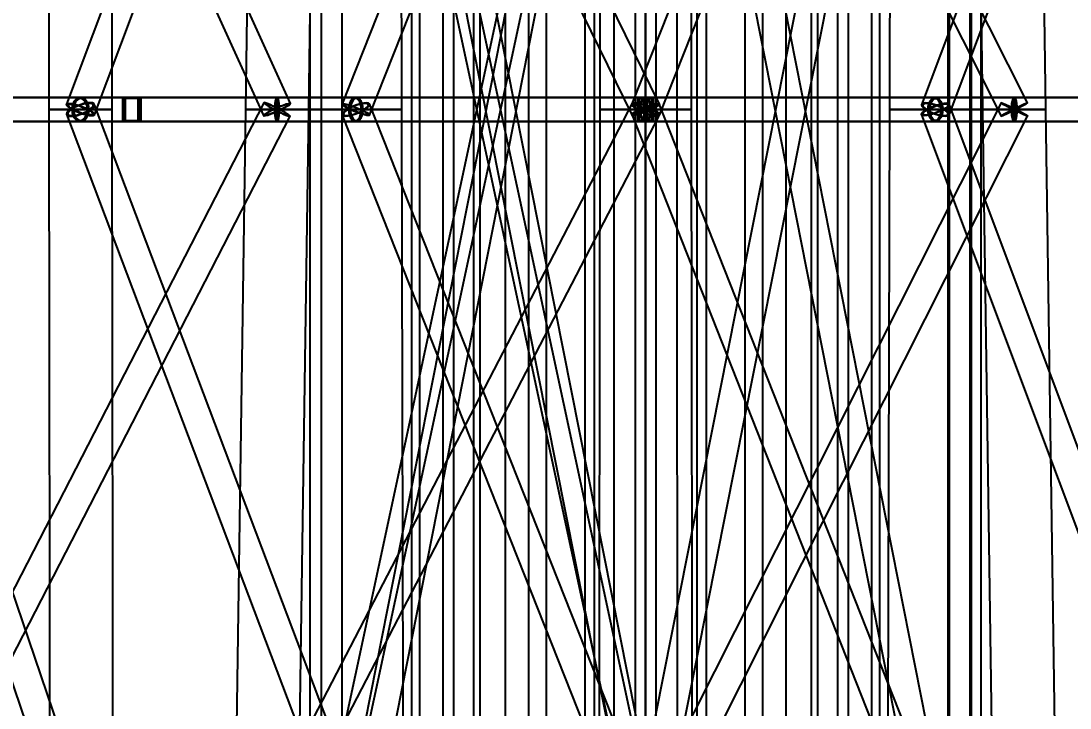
# Model space of a CAD drawing. Header units: millimetres. Extents: x -123812 to 252100, y -3000 to 639000.
# Drawn here: x -10682 to 7257, y 127270 to 139013 of the extents above; entities that cross this region are included whole.
import ezdxf

# ---------------------------------------------------------------- set-up
doc = ezdxf.new("R2010")
doc.units = ezdxf.units.MM
for name, color, linetype, lineweight in [('D-BMK-AXIS', 7, 'Continuous', 13), ('D-STR-CORE', 7, 'Continuous', 25), ('D-STR-DIM', 7, 'Continuous', 13), ('D-STR-STRC', 7, 'Continuous', 25)]:
    doc.layers.add(name, color=color, linetype=linetype, lineweight=lineweight)
doc.styles.add('OpenSansCondensed-Light', font='OpenSansCondensed-Light.ttf')
doc.styles.add('TOWER_UNICODE', font='Arial Unicode.ttf')
doc.dimstyles.new('EZDXF', dxfattribs={"dimtxt": 0.25, "dimasz": 0.175, "dimexe": 0.375, "dimexo": 0.125, "dimgap": 0.1, "dimtad": 1, "dimlfac": 100, "dimzin": 12, "dimdsep": 46, "dimtxsty": 'OpenSansCondensed-Light', "dimblk": 'ARCHTICK', "dimcen": 2.5, "dimazin": 3, "dimtfac": 0.5, "dimtmove": 2, "dimatfit": 3})

# ---------------------------------------------------------------- blocks, each defined once
blk = doc.blocks.new('_ARCHTICK')
at = {"color": 0, "linetype": 'BYBLOCK', "const_width": 0.15}
blk.add_lwpolyline([(-0.5, -0.5), (0.5, 0.5)], dxfattribs=at)

msp = doc.modelspace()

# ---------------------------------------------------------------- linework, layer by layer
at = {"layer": 'D-BMK-AXIS'}
msp.add_line((0, -3000), (0, 639000), dxfattribs=at)
at = {"layer": 'D-STR-CORE'}
for points in [[(-4000, 100000), (-4000, 375000), (-3284.1, 375000), (-3284.1, 100000)], [(-4000, 100000), (-4000, 375000), (-3284.1, 375000), (-3284.1, 100000)], [(-3863.7, 100000), (-3863.7, 375000), (-2944.5, 375000), (-2944.5, 100000)], [(-3863.7, 100000), (-3863.7, 375000), (-2944.5, 375000), (-2944.5, 100000)], [(-3464.1, 100000), (-3464.1, 375000), (-2404.2, 375000), (-2404.2, 100000)], [(-3464.1, 100000), (-3464.1, 375000), (-2404.2, 375000), (-2404.2, 100000)], [(-2828.4, 100000), (-2828.4, 375000), (-1700, 375000), (-1700, 100000)], [(-2828.4, 100000), (-2828.4, 375000), (-1700, 375000), (-1700, 100000)], [(-2000, 100000), (-2000, 375000), (-880, 375000), (-880, 100000)], [(-2000, 100000), (-2000, 375000), (-880, 375000), (-880, 100000)], [(-1035.3, 100000), (-1035.3, 375000), (0, 375000), (0, 100000)], [(-1035.3, 100000), (-1035.3, 375000), (0, 375000), (0, 100000)], [(0, 100000), (0, 375000), (1035.3, 375000), (1035.3, 100000)], [(0, 100000), (0, 375000), (1035.3, 375000), (1035.3, 100000)], [(880, 100000), (880, 375000), (2000, 375000), (2000, 100000)], [(880, 100000), (880, 375000), (2000, 375000), (2000, 100000)], [(1700, 100000), (1700, 375000), (2828.4, 375000), (2828.4, 100000)], [(1700, 100000), (1700, 375000), (2828.4, 375000), (2828.4, 100000)], [(2404.2, 100000), (2404.2, 375000), (3464.1, 375000), (3464.1, 100000)], [(2404.2, 100000), (2404.2, 375000), (3464.1, 375000), (3464.1, 100000)], [(2944.5, 100000), (2944.5, 375000), (3863.7, 375000), (3863.7, 100000)], [(2944.5, 100000), (2944.5, 375000), (3863.7, 375000), (3863.7, 100000)], [(3284.1, 100000), (3284.1, 375000), (4000, 375000), (4000, 100000)], [(3284.1, 100000), (3284.1, 375000), (4000, 375000), (4000, 100000)]]:
    msp.add_lwpolyline(points, close=True, dxfattribs=at)
at = {"layer": 'D-STR-STRC'}
for points in [[(-12225.9, 149895.1), (-6535, 137395.1), (-6524.7, 137391.4), (-6499.3, 137395.1), (-6460.6, 137405.9), (-6411.2, 137423.2), (-6354.5, 137445.7), (-6294.3, 137471.9), (-6234.8, 137500), (-6179.9, 137528.1), (-6133.5, 137554.3), (-6098.7, 137576.8), (-6077.8, 137594.1), (-6072.4, 137604.9), (-11763.3, 150104.9)], [(-5199.2, 150090.1), (-9902.6, 137590.1), (-9900.4, 137573.5), (-9882.2, 137552), (-9849.2, 137526.9), (-9803.6, 137500), (-9748.6, 137473.1), (-9688, 137448), (-9625.7, 137426.5), (-9566.2, 137409.9), (-9513.4, 137399.5), (-9470.9, 137396), (-9441.7, 137399.5), (-9427.7, 137409.9), (-4724.3, 149909.9)], [(-6353.4, 149887.8), (-226.7, 137387.8), (-212.4, 137391.6), (-183.7, 137402.8), (-142.4, 137420.6), (-91.4, 137443.9), (-34.2, 137471), (25.3, 137500), (83.1, 137529), (135.3, 137556.1), (178.2, 137579.4), (209, 137597.2), (225.6, 137608.4), (226.7, 137612.2), (-5900, 150112.2)], [(-5568.1, 149958), (-198.7, 124958), (-192, 124952.9), (-172.1, 124951.1), (-140.5, 124952.6), (-99.4, 124957.3), (-51.4, 124965), (0, 124975), (51.4, 124986.7), (99.4, 124999.4), (140.5, 125012), (172.1, 125023.9), (192, 125034.1), (198.7, 125042), (-5170.6, 150042)], [(-198.7, 150042), (-5568.1, 125042), (-5561.3, 125034.1), (-5541.5, 125023.9), (-5509.9, 125012), (-5468.7, 124999.4), (-5420.8, 124986.7), (-5369.4, 124975), (-5317.9, 124965), (-5270, 124957.3), (-5228.8, 124952.6), (-5197.2, 124951.1), (-5177.4, 124952.9), (-5170.6, 124958), (198.7, 149958)], [(-5211, 149952.1), (-249.3, 124952.1), (-240.8, 124942.1), (-215.9, 124936.1), (-176.3, 124934.5), (-124.6, 124937.3), (-64.5, 124944.4), (0, 124955.3), (64.5, 124969.2), (124.6, 124985.2), (176.3, 125002.3), (215.9, 125019.1), (240.8, 125034.7), (249.3, 125047.9), (-4712.5, 150047.9)], [(-234.7, 150095.6), (-5190.2, 137595.6), (-5189.7, 137585.7), (-5173.3, 137570), (-5142, 137549.5), (-5098, 137525.6), (-5044.3, 137500), (-4984.5, 137474.4), (-4922.8, 137450.5), (-4863.3, 137430), (-4810.1, 137414.3), (-4766.8, 137404.4), (-4736.3, 137401), (-4720.8, 137404.4), (234.7, 149904.4)], [(-249.2, 150049.2), (-5188.8, 125049.2), (-5180.3, 125045.4), (-5155.4, 125038.5), (-5115.8, 125029), (-5064.2, 125017.5), (-5004.1, 125004.8), (-4939.6, 124991.8), (-4875.1, 124979.3), (-4815, 124968.3), (-4763.4, 124959.4), (-4723.8, 124953.3), (-4698.9, 124950.4), (-4690.4, 124950.8), (249.2, 149950.8)], [(-249.2, 149950.9), (4690.4, 124950.9), (4698.9, 124949.5), (4723.8, 124951.5), (4763.4, 124956.9), (4815, 124965.2), (4875.1, 124975.8), (4939.6, 124988.2), (5004.1, 125001.3), (5064.2, 125014.3), (5115.8, 125026.4), (5155.4, 125036.6), (5180.3, 125044.4), (5188.8, 125049.1), (249.2, 150049.1)], [(4712.6, 150049), (-249.2, 125049), (-240.7, 125040.9), (-215.8, 125030.1), (-176.2, 125017.2), (-124.6, 125003.1), (-64.5, 124988.8), (0, 124975.3), (64.5, 124963.5), (124.6, 124954.1), (176.2, 124947.9), (215.8, 124945.2), (240.7, 124946.3), (249.2, 124951), (5210.9, 149951)], [(4726.8, 150096), (-235, 137596), (-235.4, 137578.3), (-219.8, 137555.4), (-189.3, 137528.7), (-145.8, 137500), (-92.4, 137471.3), (-32.7, 137444.6), (29.2, 137421.7), (89.2, 137404), (143, 137393), (187.2, 137389.2), (218.5, 137393), (235, 137404), (5196.7, 149904)], [(-226.3, 149885.5), (6077.3, 137385.5), (6088.8, 137389.4), (6114.9, 137400.8), (6153.9, 137419), (6203.1, 137442.7), (6259.1, 137470.4), (6318.2, 137500), (6376.3, 137529.6), (6429.4, 137557.3), (6474, 137581), (6507, 137599.2), (6526.1, 137610.6), (6530, 137614.5), (226.3, 150114.5)], [(9425.6, 150080.6), (4716.3, 137580.6), (4724.9, 137557), (4749.2, 137529.5), (4787.5, 137500), (4837.3, 137470.5), (4895.2, 137443), (4957.1, 137419.4), (5019, 137401.3), (5076.5, 137389.9), (5125.8, 137386), (5163.4, 137389.9), (5186.9, 137401.3), (5194.7, 137419.4), (9903.9, 149919.4)], [(5166.2, 150000), (5166.2, 125000), (5173.1, 124987.3), (5193.4, 124975.5), (5225.7, 124965.4), (5267.8, 124957.6), (5316.8, 124952.8), (5369.4, 124951.1), (5421.9, 124952.8), (5471, 124957.6), (5513, 124965.4), (5545.3, 124975.5), (5565.6, 124987.3), (5572.6, 125000), (5572.6, 150000)], [(-13899.9, 137296.8), (-9665.1, 137296.8), (-9626.6, 137303.7), (-9590.8, 137324), (-9560, 137356.3), (-9536.3, 137398.4), (-9521.5, 137447.4), (-9516.4, 137500), (-9521.5, 137552.6), (-9536.3, 137601.6), (-9560, 137643.7), (-9590.8, 137676), (-9626.6, 137696.3), (-9665.1, 137703.2), (-13899.9, 137703.2)], [(-12511.8, 124886.2), (-6078, 137386.2), (-6088.9, 137398), (-6114.4, 137416.7), (-6152.9, 137441.1), (-6201.6, 137469.5), (-6257.3, 137500), (-6316.1, 137530.5), (-6374.1, 137558.9), (-6427.3, 137583.3), (-6472.1, 137602), (-6505.4, 137613.8), (-6524.9, 137617.8), (-6529.4, 137613.8), (-12963.3, 125113.8)], [(-12361.5, 137296.8), (-6303.7, 137296.8), (-6291.9, 137303.7), (-6280.9, 137324), (-6271.5, 137356.3), (-6264.3, 137398.4), (-6259.7, 137447.4), (-6258.2, 137500), (-6259.7, 137552.6), (-6264.3, 137601.6), (-6271.5, 137643.7), (-6280.9, 137676), (-6291.9, 137696.3), (-6303.7, 137703.2), (-12361.5, 137703.2)], [(-4700.4, 125082.5), (-9426, 137582.5), (-9435.6, 137601), (-9461, 137612.7), (-9500.2, 137616.7), (-9550.7, 137612.7), (-9608.9, 137601), (-9671.1, 137582.5), (-9732.8, 137558.3), (-9789.9, 137530.2), (-9838.4, 137500), (-9875.2, 137469.8), (-9897.7, 137441.7), (-9904.3, 137417.5), (-5178.7, 124917.5)], [(-6259.4, 124882.9), (225, 137382.9), (221, 137386.9), (201.9, 137398.6), (169.1, 137417.2), (124.7, 137441.4), (71.8, 137469.7), (14.1, 137500), (-44.7, 137530.3), (-100.3, 137558.6), (-149.2, 137582.8), (-187.9, 137601.4), (-213.7, 137613.1), (-225, 137617.1), (-6709.5, 125117.1)], [(233.4, 125098.3), (-4722.1, 137598.3), (-4741.4, 137609.7), (-4775.3, 137613.6), (-4821.5, 137609.7), (-4876.8, 137598.3), (-4937.5, 137580.3), (-4999.4, 137556.8), (-5058.3, 137529.4), (-5110.2, 137500), (-5151.6, 137470.6), (-5179.6, 137443.2), (-5192.3, 137419.7), (-5188.9, 137401.7), (-233.4, 124901.7)], [(5172.6, 125097), (233, 137597), (214.3, 137600.4), (181, 137597), (135.3, 137586.9), (80.5, 137571), (20.1, 137550.2), (-41.6, 137526), (-100.5, 137500), (-152.5, 137474), (-194.2, 137449.8), (-222.6, 137429), (-235.8, 137413.1), (-233, 137403), (4706.6, 124903)], [(225.7, 124885.3), (6529.4, 137385.3), (6527.5, 137389.2), (6510.4, 137400.6), (6479.2, 137418.9), (6436.1, 137442.6), (6383.9, 137470.3), (6326.2, 137500), (6267, 137529.7), (6210.4, 137557.4), (6160, 137581.1), (6119.5, 137599.4), (6091.5, 137610.8), (6078, 137614.7), (-225.7, 125114.7)], [(9884.4, 125091.8), (5192.1, 137591.8), (5175.7, 137602.4), (5144.2, 137606), (5100, 137602.4), (5045.8, 137591.8), (4985.6, 137574.9), (4923.2, 137553), (4863.1, 137527.4), (4809.3, 137500), (4765.4, 137472.6), (4734.5, 137447), (4718.6, 137425.1), (4718.9, 137408.2), (9411.2, 124908.2)], [(9665.1, 137703.2), (4955.5, 137703.2), (4922.8, 137696.3), (4892.4, 137676), (4866.3, 137643.7), (4846.3, 137601.6), (4833.7, 137552.6), (4829.4, 137500), (4833.7, 137447.4), (4846.3, 137398.4), (4866.3, 137356.3), (4892.4, 137324), (4922.8, 137303.7), (4955.5, 137296.8), (9665.1, 137296.8)], [(12361.5, 137703.2), (6303.7, 137703.2), (6291.9, 137696.3), (6280.9, 137676), (6271.5, 137643.7), (6264.3, 137601.6), (6259.7, 137552.6), (6258.2, 137500), (6259.7, 137447.4), (6264.3, 137398.4), (6271.5, 137356.3), (6280.9, 137324), (6291.9, 137303.7), (6303.7, 137296.8), (12361.5, 137296.8)], [(-14139.8, 137416.7), (-9887.7, 124916.7), (-9871, 124898), (-9839, 124886.2), (-9794, 124882.2), (-9739.1, 124886.2), (-9677.9, 124898), (-9614.7, 124916.7), (-9553.7, 124941.1), (-9499.2, 124969.5), (-9454.7, 125000), (-9423.5, 125030.5), (-9407.5, 125058.9), (-9407.9, 125083.3), (-13660, 137583.3)]]:
    msp.add_lwpolyline(points, dxfattribs=at)
for points in [[(-10206.9, 137500), (-9123.4, 137500), (-9124.2, 150000), (-10205.4, 150000)], [(-6845.5, 137500), (-5761.9, 137500), (-5586.1, 150000), (-6667.3, 150000)], [(-5739.9, 137500), (-4171.1, 137500), (-4193.8, 150000), (-5729.7, 150000)], [(-5547.2, 125000), (-5191.6, 125000), (-5191.6, 150000), (-5547.2, 150000)], [(-5547.2, 125000), (-5191.6, 125000), (-5191.6, 150000), (-5547.2, 150000)], [(-784.4, 137500), (784.4, 137500), (767.9, 150000), (-767.9, 150000)], [(-784.4, 137500), (784.4, 137500), (767.9, 150000), (-767.9, 150000)], [(-541.8, 137500), (541.8, 137500), (540.6, 150000), (-540.6, 150000)], [(-177.8, 125000), (177.8, 125000), (177.8, 150000), (-177.8, 150000)], [(-177.8, 125000), (177.8, 125000), (177.8, 150000), (-177.8, 150000)], [(4171.1, 137500), (5739.9, 137500), (5729.7, 150000), (4193.8, 150000)], [(5191.6, 125000), (5547.2, 125000), (5547.2, 150000), (5191.6, 150000)], [(5191.6, 125000), (5547.2, 125000), (5547.2, 150000), (5191.6, 150000)], [(5586.1, 150000), (5761.9, 137500), (6845.5, 137500), (6667.3, 150000)], [(-15885.5, 137300), (-8629.7, 137300), (-8629.7, 137700), (-15885.5, 137700)], [(-11266.4, 137300), (26.9, 137300), (26.9, 137700), (-11266.4, 137700)], [(-9838.4, 137500), (-9875.2, 137469.8), (-9897.7, 137441.7), (-9904.3, 137417.5), (-9894.6, 137399), (-9869.3, 137387.3), (-9830.1, 137383.3), (-9779.6, 137387.3), (-9721.3, 137399), (-9659.2, 137417.5), (-9597.5, 137441.7), (-9540.4, 137469.8), (-9491.8, 137500), (-9455.1, 137530.2), (-9432.6, 137558.3), (-9426, 137582.5), (-9435.6, 137601), (-9461, 137612.7), (-9500.2, 137616.7), (-9550.7, 137612.7), (-9608.9, 137601), (-9671.1, 137582.5), (-9732.8, 137558.3), (-9789.9, 137530.2)], [(-9526.6, 137500), (-9481.1, 137473.1), (-9448.1, 137448), (-9429.9, 137426.5), (-9427.7, 137409.9), (-9441.7, 137399.5), (-9470.9, 137396), (-9513.4, 137399.5), (-9566.2, 137409.9), (-9625.7, 137426.5), (-9688, 137448), (-9748.6, 137473.1), (-9803.6, 137500), (-9849.2, 137526.9), (-9882.2, 137552), (-9900.4, 137573.5), (-9902.6, 137590.1), (-9888.6, 137600.5), (-9859.4, 137604), (-9816.9, 137600.5), (-9764.1, 137590.1), (-9704.6, 137573.5), (-9642.3, 137552), (-9581.6, 137526.9)], [(-9821.4, 137500), (-9854.6, 137472.8), (-9874.8, 137447.4), (-9880.8, 137425.6), (-9872.1, 137408.9), (-9849.2, 137398.4), (-9813.9, 137394.8), (-9768.3, 137398.4), (-9715.8, 137408.9), (-9659.8, 137425.6), (-9604.2, 137447.4), (-9552.7, 137472.8), (-9508.9, 137500), (-9475.7, 137527.2), (-9455.5, 137552.6), (-9449.5, 137574.4), (-9458.2, 137591.1), (-9481.1, 137601.6), (-9516.4, 137605.2), (-9561.9, 137601.6), (-9614.5, 137591.1), (-9670.5, 137574.4), (-9726.1, 137552.6), (-9777.6, 137527.2)], [(-9813.9, 137500), (-9808.8, 137447.4), (-9794, 137398.4), (-9770.3, 137356.3), (-9739.5, 137324), (-9703.6, 137303.7), (-9665.1, 137296.8), (-9626.6, 137303.7), (-9590.8, 137324), (-9560, 137356.3), (-9536.3, 137398.4), (-9521.5, 137447.4), (-9516.4, 137500), (-9521.5, 137552.6), (-9536.3, 137601.6), (-9560, 137643.7), (-9590.8, 137676), (-9626.6, 137696.3), (-9665.1, 137703.2), (-9703.6, 137696.3), (-9739.5, 137676), (-9770.3, 137643.7), (-9794, 137601.6), (-9808.8, 137552.6)], [(-9802.2, 137500), (-9797.5, 137451.5), (-9783.8, 137406.4), (-9762, 137367.6), (-9733.7, 137337.9), (-9700.6, 137319.2), (-9665.1, 137312.8), (-9629.7, 137319.2), (-9596.6, 137337.9), (-9568.2, 137367.6), (-9546.5, 137406.4), (-9532.8, 137451.5), (-9528.1, 137500), (-9532.8, 137548.5), (-9546.5, 137593.6), (-9568.2, 137632.4), (-9596.6, 137662.1), (-9629.7, 137680.8), (-9665.1, 137687.2), (-9700.6, 137680.8), (-9733.7, 137662.1), (-9762, 137632.4), (-9783.8, 137593.6), (-9797.5, 137548.5)], [(-9791.3, 137500), (-9787, 137447.4), (-9774.4, 137398.4), (-9754.3, 137356.3), (-9728.2, 137324), (-9697.8, 137303.7), (-9665.1, 137296.8), (-4955.5, 137296.8), (-4922.8, 137303.7), (-4892.4, 137324), (-4866.3, 137356.3), (-4846.3, 137398.4), (-4833.7, 137447.4), (-4829.4, 137500), (-4833.7, 137552.6), (-4846.3, 137601.6), (-4866.3, 137643.7), (-4892.4, 137676), (-4922.8, 137696.3), (-4955.5, 137703.2), (-9665.1, 137703.2), (-9697.8, 137696.3), (-9728.2, 137676), (-9754.3, 137643.7), (-9774.4, 137601.6), (-9787, 137552.6)], [(-9791.3, 137500), (-9787, 137447.4), (-9774.4, 137398.4), (-9754.3, 137356.3), (-9728.2, 137324), (-9697.8, 137303.7), (-9665.1, 137296.8), (-9632.5, 137303.7), (-9602.1, 137324), (-9576, 137356.3), (-9555.9, 137398.4), (-9543.3, 137447.4), (-9539, 137500), (-9543.3, 137552.6), (-9555.9, 137601.6), (-9576, 137643.7), (-9602.1, 137676), (-9632.5, 137696.3), (-9665.1, 137703.2), (-9697.8, 137696.3), (-9728.2, 137676), (-9754.3, 137643.7), (-9774.4, 137601.6), (-9787, 137552.6)], [(-9781.3, 137500), (-9777.4, 137451.5), (-9765.8, 137406.4), (-9747.3, 137367.6), (-9723.2, 137337.9), (-9695.2, 137319.2), (-9665.1, 137312.8), (-9635.1, 137319.2), (-9607.1, 137337.9), (-9583, 137367.6), (-9564.5, 137406.4), (-9552.9, 137451.5), (-9549, 137500), (-9552.9, 137548.5), (-9564.5, 137593.6), (-9583, 137632.4), (-9607.1, 137662.1), (-9635.1, 137680.8), (-9665.1, 137687.2), (-9695.2, 137680.8), (-9723.2, 137662.1), (-9747.3, 137632.4), (-9765.8, 137593.6), (-9777.4, 137548.5)], [(-8629.7, 137700), (-8946.1, 137700), (-8946.1, 137300), (-8629.7, 137300)], [(-8639.2, 137688), (-8936.6, 137688), (-8936.6, 137312), (-8639.2, 137312)], [(-8925.6, 137300), (137.7, 137300), (137.7, 137700), (-8925.6, 137700)], [(-8650.2, 137700), (-8925.6, 137700), (-8925.6, 137300), (-8650.2, 137300)], [(-8658.5, 137688), (-8917.3, 137688), (-8917.3, 137312), (-8658.5, 137312)], [(-8904.8, 137300), (117, 137300), (117, 137700), (-8904.8, 137700)], [(-8670.9, 137700), (-8904.8, 137700), (-8904.8, 137300), (-8670.9, 137300)], [(-8677.9, 137688), (-8897.8, 137688), (-8897.8, 137312), (-8677.9, 137312)], [(-6234.8, 137500), (-6294.3, 137471.9), (-6354.5, 137445.7), (-6411.2, 137423.2), (-6460.6, 137405.9), (-6499.3, 137395.1), (-6524.7, 137391.4), (-6535, 137395.1), (-6529.5, 137405.9), (-6508.7, 137423.2), (-6473.9, 137445.7), (-6427.5, 137471.9), (-6372.6, 137500), (-6313.1, 137528.1), (-6252.9, 137554.3), (-6196.2, 137576.8), (-6146.8, 137594.1), (-6108.1, 137604.9), (-6082.7, 137608.6), (-6072.4, 137604.9), (-6077.8, 137594.1), (-6098.7, 137576.8), (-6133.5, 137554.3), (-6179.9, 137528.1)], [(-6350.1, 137500), (-6291.2, 137469.5), (-6233.2, 137441.1), (-6180, 137416.7), (-6135.3, 137398), (-6102, 137386.2), (-6082.4, 137382.2), (-6078, 137386.2), (-6088.9, 137398), (-6114.4, 137416.7), (-6152.9, 137441.1), (-6201.6, 137469.5), (-6257.3, 137500), (-6316.1, 137530.5), (-6374.1, 137558.9), (-6427.3, 137583.3), (-6472.1, 137602), (-6505.4, 137613.8), (-6524.9, 137617.8), (-6529.4, 137613.8), (-6518.5, 137602), (-6492.9, 137583.3), (-6454.5, 137558.9), (-6405.8, 137530.5)], [(-6241.5, 137500), (-6295.2, 137474.7), (-6349.5, 137451), (-6400.6, 137430.8), (-6445.2, 137415.2), (-6480.1, 137405.4), (-6502.9, 137402.1), (-6512.2, 137405.4), (-6507.3, 137415.2), (-6488.5, 137430.8), (-6457.1, 137451), (-6415.3, 137474.7), (-6365.8, 137500), (-6312.1, 137525.3), (-6257.9, 137549), (-6206.7, 137569.2), (-6162.2, 137584.8), (-6127.3, 137594.6), (-6104.4, 137597.9), (-6095.1, 137594.6), (-6100.1, 137584.8), (-6118.9, 137569.2), (-6150.2, 137549), (-6192.1, 137525.3)], [(-6345.5, 137500), (-6292.5, 137472.5), (-6240.2, 137446.9), (-6192.2, 137424.9), (-6151.9, 137408), (-6121.8, 137397.4), (-6104.2, 137393.8), (-6100.2, 137397.4), (-6110, 137408), (-6133.1, 137424.9), (-6167.7, 137446.9), (-6211.7, 137472.5), (-6261.9, 137500), (-6314.9, 137527.5), (-6367.2, 137553.1), (-6415.2, 137575.1), (-6455.5, 137592), (-6485.5, 137602.6), (-6503.2, 137606.2), (-6507.2, 137602.6), (-6497.3, 137592), (-6474.3, 137575.1), (-6439.6, 137553.1), (-6395.7, 137527.5)], [(-6349.2, 137500), (-6347.7, 137447.4), (-6343.1, 137398.4), (-6335.9, 137356.3), (-6326.4, 137324), (-6315.5, 137303.7), (-6303.7, 137296.8), (-6291.9, 137303.7), (-6280.9, 137324), (-6271.5, 137356.3), (-6264.3, 137398.4), (-6259.7, 137447.4), (-6258.2, 137500), (-6259.7, 137552.6), (-6264.3, 137601.6), (-6271.5, 137643.7), (-6280.9, 137676), (-6291.9, 137696.3), (-6303.7, 137703.2), (-6315.5, 137696.3), (-6326.4, 137676), (-6335.9, 137643.7), (-6343.1, 137601.6), (-6347.7, 137552.6)], [(-6345.6, 137500), (-6344.2, 137451.5), (-6340, 137406.4), (-6333.3, 137367.6), (-6324.7, 137337.9), (-6314.5, 137319.2), (-6303.7, 137312.8), (-6292.8, 137319.2), (-6282.7, 137337.9), (-6274, 137367.6), (-6267.4, 137406.4), (-6263.2, 137451.5), (-6261.8, 137500), (-6263.2, 137548.5), (-6267.4, 137593.6), (-6274, 137632.4), (-6282.7, 137662.1), (-6292.8, 137680.8), (-6303.7, 137687.2), (-6314.5, 137680.8), (-6324.7, 137662.1), (-6333.3, 137632.4), (-6340, 137593.6), (-6344.2, 137548.5)], [(-6318.9, 137500), (-6318.4, 137447.4), (-6316.9, 137398.4), (-6314.5, 137356.3), (-6311.3, 137324), (-6307.6, 137303.7), (-6303.7, 137296.8), (0, 137296.8), (4, 137303.7), (7.6, 137324), (10.8, 137356.3), (13.2, 137398.4), (14.7, 137447.4), (15.3, 137500), (14.7, 137552.6), (13.2, 137601.6), (10.8, 137643.7), (7.6, 137676), (4, 137696.3), (0, 137703.2), (-6303.7, 137703.2), (-6307.6, 137696.3), (-6311.3, 137676), (-6314.5, 137643.7), (-6316.9, 137601.6), (-6318.4, 137552.6)], [(-6318.9, 137500), (-6318.4, 137447.4), (-6316.9, 137398.4), (-6314.5, 137356.3), (-6311.3, 137324), (-6307.6, 137303.7), (-6303.7, 137296.8), (-6299.7, 137303.7), (-6296.1, 137324), (-6292.9, 137356.3), (-6290.5, 137398.4), (-6288.9, 137447.4), (-6288.4, 137500), (-6288.9, 137552.6), (-6290.5, 137601.6), (-6292.9, 137643.7), (-6296.1, 137676), (-6299.7, 137696.3), (-6303.7, 137703.2), (-6307.6, 137696.3), (-6311.3, 137676), (-6314.5, 137643.7), (-6316.9, 137601.6), (-6318.4, 137552.6)], [(-6317.7, 137500), (-6317.3, 137451.5), (-6315.9, 137406.4), (-6313.6, 137367.6), (-6310.7, 137337.9), (-6307.3, 137319.2), (-6303.7, 137312.8), (-6300, 137319.2), (-6296.7, 137337.9), (-6293.7, 137367.6), (-6291.5, 137406.4), (-6290.1, 137451.5), (-6289.6, 137500), (-6290.1, 137548.5), (-6291.5, 137593.6), (-6293.7, 137632.4), (-6296.7, 137662.1), (-6300, 137680.8), (-6303.7, 137687.2), (-6307.3, 137680.8), (-6310.7, 137662.1), (-6313.6, 137632.4), (-6315.9, 137593.6), (-6317.3, 137548.5)], [(-5110.2, 137500), (-5151.6, 137470.6), (-5179.6, 137443.2), (-5192.3, 137419.7), (-5188.9, 137401.7), (-5169.6, 137390.3), (-5135.7, 137386.4), (-5089.5, 137390.3), (-5034.2, 137401.7), (-4973.5, 137419.7), (-4911.6, 137443.2), (-4852.7, 137470.6), (-4800.8, 137500), (-4759.4, 137529.4), (-4731.4, 137556.8), (-4718.7, 137580.3), (-4722.1, 137598.3), (-4741.4, 137609.7), (-4775.3, 137613.6), (-4821.5, 137609.7), (-4876.8, 137598.3), (-4937.5, 137580.3), (-4999.4, 137556.8), (-5058.3, 137529.4)], [(-4866.7, 137500), (-4813, 137474.4), (-4769, 137450.5), (-4737.7, 137430), (-4721.3, 137414.3), (-4720.8, 137404.4), (-4736.3, 137401), (-4766.8, 137404.4), (-4810.1, 137414.3), (-4863.3, 137430), (-4922.8, 137450.5), (-4984.5, 137474.4), (-5044.3, 137500), (-5098, 137525.6), (-5142, 137549.5), (-5173.3, 137570), (-5189.7, 137585.7), (-5190.2, 137595.6), (-5174.6, 137599), (-5144.2, 137595.6), (-5100.9, 137585.7), (-5047.7, 137570), (-4988.2, 137549.5), (-4926.4, 137525.6)], [(-5095, 137500), (-5132.3, 137473.5), (-5157.5, 137448.8), (-5169, 137427.6), (-5165.9, 137411.3), (-5148.5, 137401.1), (-5117.9, 137397.6), (-5076.3, 137401.1), (-5026.4, 137411.3), (-4971.7, 137427.6), (-4915.9, 137448.8), (-4862.8, 137473.5), (-4816, 137500), (-4778.7, 137526.5), (-4753.5, 137551.2), (-4742, 137572.4), (-4745.1, 137588.7), (-4762.5, 137598.9), (-4793, 137602.4), (-4834.7, 137598.9), (-4884.5, 137588.7), (-4939.2, 137572.4), (-4995, 137551.2), (-5048.2, 137526.5)], [(-5081.6, 137500), (-5077.3, 137447.4), (-5064.7, 137398.4), (-5044.7, 137356.3), (-5018.5, 137324), (-4988.1, 137303.7), (-4955.5, 137296.8), (-4922.8, 137303.7), (-4892.4, 137324), (-4866.3, 137356.3), (-4846.3, 137398.4), (-4833.7, 137447.4), (-4829.4, 137500), (-4833.7, 137552.6), (-4846.3, 137601.6), (-4866.3, 137643.7), (-4892.4, 137676), (-4922.8, 137696.3), (-4955.5, 137703.2), (-4988.1, 137696.3), (-5018.5, 137676), (-5044.7, 137643.7), (-5064.7, 137601.6), (-5077.3, 137552.6)], [(-5071.7, 137500), (-5067.7, 137451.5), (-5056.1, 137406.4), (-5037.6, 137367.6), (-5013.6, 137337.9), (-4985.6, 137319.2), (-4955.5, 137312.8), (-4925.4, 137319.2), (-4897.4, 137337.9), (-4873.3, 137367.6), (-4854.9, 137406.4), (-4843.3, 137451.5), (-4839.3, 137500), (-4843.3, 137548.5), (-4854.9, 137593.6), (-4873.3, 137632.4), (-4897.4, 137662.1), (-4925.4, 137680.8), (-4955.5, 137687.2), (-4985.6, 137680.8), (-5013.6, 137662.1), (-5037.6, 137632.4), (-5056.1, 137593.6), (-5067.7, 137548.5)], [(-5055.7, 137500), (-5052.3, 137447.4), (-5042.3, 137398.4), (-5026.4, 137356.3), (-5005.6, 137324), (-4981.4, 137303.7), (-4955.5, 137296.8), (0, 137296.8), (25.9, 137303.7), (50.1, 137324), (70.9, 137356.3), (86.8, 137398.4), (96.8, 137447.4), (100.2, 137500), (96.8, 137552.6), (86.8, 137601.6), (70.9, 137643.7), (50.1, 137676), (25.9, 137696.3), (0, 137703.2), (-4955.5, 137703.2), (-4981.4, 137696.3), (-5005.6, 137676), (-5026.4, 137643.7), (-5042.3, 137601.6), (-5052.3, 137552.6)], [(-5055.7, 137500), (-5052.3, 137447.4), (-5042.3, 137398.4), (-5026.4, 137356.3), (-5005.6, 137324), (-4981.4, 137303.7), (-4955.5, 137296.8), (-4929.5, 137303.7), (-4905.4, 137324), (-4884.6, 137356.3), (-4868.7, 137398.4), (-4858.7, 137447.4), (-4855.3, 137500), (-4858.7, 137552.6), (-4868.7, 137601.6), (-4884.6, 137643.7), (-4905.4, 137676), (-4929.5, 137696.3), (-4955.5, 137703.2), (-4981.4, 137696.3), (-5005.6, 137676), (-5026.4, 137643.7), (-5042.3, 137601.6), (-5052.3, 137552.6)], [(-5047.8, 137500), (-5044.7, 137451.5), (-5035.5, 137406.4), (-5020.8, 137367.6), (-5001.7, 137337.9), (-4979.4, 137319.2), (-4955.5, 137312.8), (-4931.6, 137319.2), (-4909.3, 137337.9), (-4890.2, 137367.6), (-4875.5, 137406.4), (-4866.3, 137451.5), (-4863.1, 137500), (-4866.3, 137548.5), (-4875.5, 137593.6), (-4890.2, 137632.4), (-4909.3, 137662.1), (-4931.6, 137680.8), (-4955.5, 137687.2), (-4979.4, 137680.8), (-5001.7, 137662.1), (-5020.8, 137632.4), (-5035.5, 137593.6), (-5044.7, 137548.5)], [(100.5, 137500), (41.6, 137474), (-20.1, 137449.8), (-80.5, 137429), (-135.3, 137413.1), (-181, 137403), (-214.3, 137399.6), (-233, 137403), (-235.8, 137413.1), (-222.6, 137429), (-194.2, 137449.8), (-152.5, 137474), (-100.5, 137500), (-41.6, 137526), (20.1, 137550.2), (80.5, 137571), (135.3, 137586.9), (181, 137597), (214.3, 137600.4), (233, 137597), (235.8, 137586.9), (222.6, 137571), (194.2, 137550.2), (152.5, 137526)], [(-145.8, 137500), (-92.4, 137471.3), (-32.7, 137444.6), (29.2, 137421.7), (89.2, 137404), (143, 137393), (187.2, 137389.2), (218.5, 137393), (235, 137404), (235.4, 137421.7), (219.8, 137444.6), (189.3, 137471.3), (145.8, 137500), (92.4, 137528.7), (32.7, 137555.4), (-29.2, 137578.3), (-89.2, 137596), (-143, 137607), (-187.2, 137610.8), (-218.5, 137607), (-235, 137596), (-235.4, 137578.3), (-219.8, 137555.4), (-189.3, 137528.7)], [(25.3, 137500), (-34.2, 137471), (-91.4, 137443.9), (-142.4, 137420.6), (-183.7, 137402.8), (-212.4, 137391.6), (-226.7, 137387.8), (-225.6, 137391.6), (-209, 137402.8), (-178.2, 137420.6), (-135.3, 137443.9), (-83.1, 137471), (-25.3, 137500), (34.2, 137529), (91.4, 137556.1), (142.4, 137579.4), (183.7, 137597.2), (212.4, 137608.4), (226.7, 137612.2), (225.6, 137608.4), (209, 137597.2), (178.2, 137579.4), (135.3, 137556.1), (83.1, 137529)], [(-14.1, 137500), (44.7, 137469.7), (100.3, 137441.4), (149.2, 137417.2), (187.9, 137398.6), (213.7, 137386.9), (225, 137382.9), (221, 137386.9), (201.9, 137398.6), (169.1, 137417.2), (124.7, 137441.4), (71.8, 137469.7), (14.1, 137500), (-44.7, 137530.3), (-100.3, 137558.6), (-149.2, 137582.8), (-187.9, 137601.4), (-213.7, 137613.1), (-225, 137617.1), (-221, 137613.1), (-201.9, 137601.4), (-169.1, 137582.8), (-124.7, 137558.6), (-71.8, 137530.3)], [(-131.4, 137500), (-83.3, 137474.1), (-29.5, 137450.1), (26.4, 137429.4), (80.4, 137413.5), (129, 137403.5), (168.7, 137400.1), (197, 137403.5), (211.9, 137413.5), (212.3, 137429.4), (198.2, 137450.1), (170.6, 137474.1), (131.4, 137500), (83.3, 137525.9), (29.5, 137549.9), (-26.4, 137570.6), (-80.4, 137586.5), (-129, 137596.5), (-168.7, 137599.9), (-197, 137596.5), (-211.9, 137586.5), (-212.3, 137570.6), (-198.2, 137549.9), (-170.6, 137525.9)], [(22.8, 137500), (-30.8, 137473.8), (-82.4, 137449.4), (-128.4, 137428.4), (-165.6, 137412.4), (-191.5, 137402.3), (-204.4, 137398.8), (-203.4, 137402.3), (-188.4, 137412.4), (-160.7, 137428.4), (-122, 137449.4), (-75, 137473.8), (-22.8, 137500), (30.8, 137526.2), (82.4, 137550.6), (128.4, 137571.6), (165.6, 137587.6), (191.5, 137597.7), (204.4, 137601.2), (203.4, 137597.7), (188.4, 137587.6), (160.7, 137571.6), (122, 137550.6), (75, 137526.2)], [(-12.7, 137500), (40.3, 137472.7), (90.5, 137447.2), (134.5, 137425.3), (169.4, 137408.6), (192.7, 137398), (202.9, 137394.4), (199.3, 137398), (182.1, 137408.6), (152.4, 137425.3), (112.4, 137447.2), (64.8, 137472.7), (12.7, 137500), (-40.3, 137527.3), (-90.5, 137552.8), (-134.5, 137574.7), (-169.4, 137591.4), (-192.7, 137602), (-202.9, 137605.6), (-199.3, 137602), (-182.1, 137591.4), (-152.4, 137574.7), (-112.4, 137552.8), (-64.8, 137527.3)], [(137.7, 137700), (-137.7, 137700), (-137.7, 137300), (137.7, 137300)], [(129.4, 137688), (-129.4, 137688), (-129.4, 137312), (129.4, 137312)], [(117, 137700), (-117, 137700), (-117, 137300), (117, 137300)], [(-117, 137300), (8904.8, 137300), (8904.8, 137700), (-117, 137700)], [(-117, 137700), (117, 137700), (117, 137300), (-117, 137300)], [(109.9, 137688), (-109.9, 137688), (-109.9, 137312), (109.9, 137312)], [(-109.9, 137688), (109.9, 137688), (109.9, 137312), (-109.9, 137312)], [(-100.2, 137500), (-96.8, 137447.4), (-86.8, 137398.4), (-70.9, 137356.3), (-50.1, 137324), (-25.9, 137303.7), (0, 137296.8), (25.9, 137303.7), (50.1, 137324), (70.9, 137356.3), (86.8, 137398.4), (96.8, 137447.4), (100.2, 137500), (96.8, 137552.6), (86.8, 137601.6), (70.9, 137643.7), (50.1, 137676), (25.9, 137696.3), (0, 137703.2), (-25.9, 137696.3), (-50.1, 137676), (-70.9, 137643.7), (-86.8, 137601.6), (-96.8, 137552.6)], [(-100.2, 137500), (-96.8, 137447.4), (-86.8, 137398.4), (-70.9, 137356.3), (-50.1, 137324), (-25.9, 137303.7), (0, 137296.8), (4955.5, 137296.8), (4981.4, 137303.7), (5005.6, 137324), (5026.4, 137356.3), (5042.3, 137398.4), (5052.3, 137447.4), (5055.7, 137500), (5052.3, 137552.6), (5042.3, 137601.6), (5026.4, 137643.7), (5005.6, 137676), (4981.4, 137696.3), (4955.5, 137703.2), (0, 137703.2), (-25.9, 137696.3), (-50.1, 137676), (-70.9, 137643.7), (-86.8, 137601.6), (-96.8, 137552.6)], [(100.2, 137500), (96.8, 137447.4), (86.8, 137398.4), (70.9, 137356.3), (50.1, 137324), (25.9, 137303.7), (0, 137296.8), (-25.9, 137303.7), (-50.1, 137324), (-70.9, 137356.3), (-86.8, 137398.4), (-96.8, 137447.4), (-100.2, 137500), (-96.8, 137552.6), (-86.8, 137601.6), (-70.9, 137643.7), (-50.1, 137676), (-25.9, 137696.3), (0, 137703.2), (25.9, 137696.3), (50.1, 137676), (70.9, 137643.7), (86.8, 137601.6), (96.8, 137552.6)], [(-92.3, 137500), (-89.2, 137451.5), (-80, 137406.4), (-65.3, 137367.6), (-46.2, 137337.9), (-23.9, 137319.2), (0, 137312.8), (23.9, 137319.2), (46.2, 137337.9), (65.3, 137367.6), (80, 137406.4), (89.2, 137451.5), (92.3, 137500), (89.2, 137548.5), (80, 137593.6), (65.3, 137632.4), (46.2, 137662.1), (23.9, 137680.8), (0, 137687.2), (-23.9, 137680.8), (-46.2, 137662.1), (-65.3, 137632.4), (-80, 137593.6), (-89.2, 137548.5)], [(92.3, 137500), (89.2, 137451.5), (80, 137406.4), (65.3, 137367.6), (46.2, 137337.9), (23.9, 137319.2), (0, 137312.8), (-23.9, 137319.2), (-46.2, 137337.9), (-65.3, 137367.6), (-80, 137406.4), (-89.2, 137451.5), (-92.3, 137500), (-89.2, 137548.5), (-80, 137593.6), (-65.3, 137632.4), (-46.2, 137662.1), (-23.9, 137680.8), (0, 137687.2), (23.9, 137680.8), (46.2, 137662.1), (65.3, 137632.4), (80, 137593.6), (89.2, 137548.5)], [(26.9, 137700), (-26.9, 137700), (-26.9, 137300), (26.9, 137300)], [(-26.9, 137300), (11266.4, 137300), (11266.4, 137700), (-26.9, 137700)], [(-26.9, 137700), (26.9, 137700), (26.9, 137300), (-26.9, 137300)], [(25.3, 137688), (-25.3, 137688), (-25.3, 137312), (25.3, 137312)], [(-25.3, 137688), (25.3, 137688), (25.3, 137312), (-25.3, 137312)], [(-15.3, 137500), (-14.7, 137447.4), (-13.2, 137398.4), (-10.8, 137356.3), (-7.6, 137324), (-4, 137303.7), (0, 137296.8), (4, 137303.7), (7.6, 137324), (10.8, 137356.3), (13.2, 137398.4), (14.7, 137447.4), (15.3, 137500), (14.7, 137552.6), (13.2, 137601.6), (10.8, 137643.7), (7.6, 137676), (4, 137696.3), (0, 137703.2), (-4, 137696.3), (-7.6, 137676), (-10.8, 137643.7), (-13.2, 137601.6), (-14.7, 137552.6)], [(-15.3, 137500), (-14.7, 137447.4), (-13.2, 137398.4), (-10.8, 137356.3), (-7.6, 137324), (-4, 137303.7), (0, 137296.8), (6303.7, 137296.8), (6307.6, 137303.7), (6311.3, 137324), (6314.5, 137356.3), (6316.9, 137398.4), (6318.4, 137447.4), (6318.9, 137500), (6318.4, 137552.6), (6316.9, 137601.6), (6314.5, 137643.7), (6311.3, 137676), (6307.6, 137696.3), (6303.7, 137703.2), (0, 137703.2), (-4, 137696.3), (-7.6, 137676), (-10.8, 137643.7), (-13.2, 137601.6), (-14.7, 137552.6)], [(15.3, 137500), (14.7, 137447.4), (13.2, 137398.4), (10.8, 137356.3), (7.6, 137324), (4, 137303.7), (0, 137296.8), (-4, 137303.7), (-7.6, 137324), (-10.8, 137356.3), (-13.2, 137398.4), (-14.7, 137447.4), (-15.3, 137500), (-14.7, 137552.6), (-13.2, 137601.6), (-10.8, 137643.7), (-7.6, 137676), (-4, 137696.3), (0, 137703.2), (4, 137696.3), (7.6, 137676), (10.8, 137643.7), (13.2, 137601.6), (14.7, 137552.6)], [(-14.1, 137500), (-13.6, 137451.5), (-12.2, 137406.4), (-9.9, 137367.6), (-7, 137337.9), (-3.6, 137319.2), (0, 137312.8), (3.6, 137319.2), (7, 137337.9), (9.9, 137367.6), (12.2, 137406.4), (13.6, 137451.5), (14.1, 137500), (13.6, 137548.5), (12.2, 137593.6), (9.9, 137632.4), (7, 137662.1), (3.6, 137680.8), (0, 137687.2), (-3.6, 137680.8), (-7, 137662.1), (-9.9, 137632.4), (-12.2, 137593.6), (-13.6, 137548.5)], [(14.1, 137500), (13.6, 137451.5), (12.2, 137406.4), (9.9, 137367.6), (7, 137337.9), (3.6, 137319.2), (0, 137312.8), (-3.6, 137319.2), (-7, 137337.9), (-9.9, 137367.6), (-12.2, 137406.4), (-13.6, 137451.5), (-14.1, 137500), (-13.6, 137548.5), (-12.2, 137593.6), (-9.9, 137632.4), (-7, 137662.1), (-3.6, 137680.8), (0, 137687.2), (3.6, 137680.8), (7, 137662.1), (9.9, 137632.4), (12.2, 137593.6), (13.6, 137548.5)], [(4787.5, 137500), (4837.3, 137470.5), (4895.2, 137443), (4957.1, 137419.4), (5019, 137401.3), (5076.5, 137389.9), (5125.8, 137386), (5163.4, 137389.9), (5186.9, 137401.3), (5194.7, 137419.4), (5186.1, 137443), (5161.8, 137470.5), (5123.5, 137500), (5073.7, 137529.5), (5015.8, 137557), (4953.9, 137580.6), (4892, 137598.7), (4834.5, 137610.1), (4785.2, 137614), (4747.5, 137610.1), (4724, 137598.7), (4716.3, 137580.6), (4724.9, 137557), (4749.2, 137529.5)], [(5101.7, 137500), (5047.9, 137472.6), (4987.7, 137447), (4925.4, 137425.1), (4865.1, 137408.2), (4811, 137397.6), (4766.7, 137394), (4735.3, 137397.6), (4718.9, 137408.2), (4718.6, 137425.1), (4734.5, 137447), (4765.4, 137472.6), (4809.3, 137500), (4863.1, 137527.4), (4923.2, 137553), (4985.6, 137574.9), (5045.8, 137591.8), (5100, 137602.4), (5144.2, 137606), (5175.7, 137602.4), (5192.1, 137591.8), (5192.3, 137574.9), (5176.5, 137553), (5145.6, 137527.4)], [(4804.1, 137500), (4848.9, 137473.4), (4901.1, 137448.6), (4957, 137427.3), (5012.7, 137411), (5064.6, 137400.7), (5109, 137397.2), (5143, 137400.7), (5164.1, 137411), (5171.1, 137427.3), (5163.4, 137448.6), (5141.5, 137473.4), (5106.9, 137500), (5062, 137526.6), (5009.9, 137551.4), (4954, 137572.7), (4898.3, 137589), (4846.4, 137599.3), (4802, 137602.8), (4768, 137599.3), (4746.8, 137589), (4739.9, 137572.7), (4747.6, 137551.4), (4769.5, 137526.6)], [(5081.6, 137500), (5077.3, 137447.4), (5064.7, 137398.4), (5044.7, 137356.3), (5018.5, 137324), (4988.1, 137303.7), (4955.5, 137296.8), (4922.8, 137303.7), (4892.4, 137324), (4866.3, 137356.3), (4846.3, 137398.4), (4833.7, 137447.4), (4829.4, 137500), (4833.7, 137552.6), (4846.3, 137601.6), (4866.3, 137643.7), (4892.4, 137676), (4922.8, 137696.3), (4955.5, 137703.2), (4988.1, 137696.3), (5018.5, 137676), (5044.7, 137643.7), (5064.7, 137601.6), (5077.3, 137552.6)], [(5071.7, 137500), (5067.7, 137451.5), (5056.1, 137406.4), (5037.6, 137367.6), (5013.6, 137337.9), (4985.6, 137319.2), (4955.5, 137312.8), (4925.4, 137319.2), (4897.4, 137337.9), (4873.3, 137367.6), (4854.9, 137406.4), (4843.3, 137451.5), (4839.3, 137500), (4843.3, 137548.5), (4854.9, 137593.6), (4873.3, 137632.4), (4897.4, 137662.1), (4925.4, 137680.8), (4955.5, 137687.2), (4985.6, 137680.8), (5013.6, 137662.1), (5037.6, 137632.4), (5056.1, 137593.6), (5067.7, 137548.5)], [(5055.7, 137500), (5052.3, 137447.4), (5042.3, 137398.4), (5026.4, 137356.3), (5005.6, 137324), (4981.4, 137303.7), (4955.5, 137296.8), (4929.5, 137303.7), (4905.4, 137324), (4884.6, 137356.3), (4868.7, 137398.4), (4858.7, 137447.4), (4855.3, 137500), (4858.7, 137552.6), (4868.7, 137601.6), (4884.6, 137643.7), (4905.4, 137676), (4929.5, 137696.3), (4955.5, 137703.2), (4981.4, 137696.3), (5005.6, 137676), (5026.4, 137643.7), (5042.3, 137601.6), (5052.3, 137552.6)], [(5047.8, 137500), (5044.7, 137451.5), (5035.5, 137406.4), (5020.8, 137367.6), (5001.7, 137337.9), (4979.4, 137319.2), (4955.5, 137312.8), (4931.6, 137319.2), (4909.3, 137337.9), (4890.2, 137367.6), (4875.5, 137406.4), (4866.3, 137451.5), (4863.1, 137500), (4866.3, 137548.5), (4875.5, 137593.6), (4890.2, 137632.4), (4909.3, 137662.1), (4931.6, 137680.8), (4955.5, 137687.2), (4979.4, 137680.8), (5001.7, 137662.1), (5020.8, 137632.4), (5035.5, 137593.6), (5044.7, 137548.5)], [(6289.2, 137500), (6231.1, 137470.4), (6177.9, 137442.7), (6133.4, 137419), (6100.4, 137400.8), (6081.3, 137389.4), (6077.3, 137385.5), (6088.8, 137389.4), (6114.9, 137400.8), (6153.9, 137419), (6203.1, 137442.7), (6259.1, 137470.4), (6318.2, 137500), (6376.3, 137529.6), (6429.4, 137557.3), (6474, 137581), (6507, 137599.2), (6526.1, 137610.6), (6530, 137614.5), (6518.6, 137610.6), (6492.5, 137599.2), (6453.5, 137581), (6404.3, 137557.3), (6348.2, 137529.6)], [(6326.2, 137500), (6383.9, 137470.3), (6436.1, 137442.6), (6479.2, 137418.9), (6510.4, 137400.6), (6527.5, 137389.2), (6529.4, 137385.3), (6515.9, 137389.2), (6487.9, 137400.6), (6447.3, 137418.9), (6397, 137442.6), (6340.3, 137470.3), (6281.1, 137500), (6223.5, 137529.7), (6171.3, 137557.4), (6128.1, 137581.1), (6096.9, 137599.4), (6079.8, 137610.8), (6078, 137614.7), (6091.5, 137610.8), (6119.5, 137599.4), (6160, 137581.1), (6210.4, 137557.4), (6267, 137529.7)], [(6290.6, 137500), (6238.2, 137473.3), (6190.3, 137448.4), (6150.1, 137427), (6120.4, 137410.6), (6103.2, 137400.3), (6099.6, 137396.8), (6110, 137400.3), (6133.5, 137410.6), (6168.6, 137427), (6213, 137448.4), (6263.5, 137473.3), (6316.8, 137500), (6369.1, 137526.7), (6417.1, 137551.6), (6457.2, 137573), (6487, 137589.4), (6504.2, 137599.7), (6507.8, 137603.2), (6497.4, 137599.7), (6473.9, 137589.4), (6438.7, 137573), (6394.4, 137551.6), (6343.9, 137526.7)], [(6324, 137500), (6376, 137473.2), (6423, 137448.3), (6462, 137426.9), (6490.1, 137410.4), (6505.5, 137400.1), (6507.2, 137396.6), (6495, 137400.1), (6469.8, 137410.4), (6433.2, 137426.9), (6387.8, 137448.3), (6336.7, 137473.2), (6283.4, 137500), (6231.4, 137526.8), (6184.3, 137551.7), (6145.4, 137573.1), (6117.3, 137589.6), (6101.9, 137599.9), (6100.2, 137603.4), (6112.4, 137599.9), (6137.6, 137589.6), (6174.2, 137573.1), (6219.5, 137551.7), (6270.7, 137526.8)], [(6349.2, 137500), (6347.7, 137447.4), (6343.1, 137398.4), (6335.9, 137356.3), (6326.4, 137324), (6315.5, 137303.7), (6303.7, 137296.8), (6291.9, 137303.7), (6280.9, 137324), (6271.5, 137356.3), (6264.3, 137398.4), (6259.7, 137447.4), (6258.2, 137500), (6259.7, 137552.6), (6264.3, 137601.6), (6271.5, 137643.7), (6280.9, 137676), (6291.9, 137696.3), (6303.7, 137703.2), (6315.5, 137696.3), (6326.4, 137676), (6335.9, 137643.7), (6343.1, 137601.6), (6347.7, 137552.6)], [(6345.6, 137500), (6344.2, 137451.5), (6340, 137406.4), (6333.3, 137367.6), (6324.7, 137337.9), (6314.5, 137319.2), (6303.7, 137312.8), (6292.8, 137319.2), (6282.7, 137337.9), (6274, 137367.6), (6267.4, 137406.4), (6263.2, 137451.5), (6261.8, 137500), (6263.2, 137548.5), (6267.4, 137593.6), (6274, 137632.4), (6282.7, 137662.1), (6292.8, 137680.8), (6303.7, 137687.2), (6314.5, 137680.8), (6324.7, 137662.1), (6333.3, 137632.4), (6340, 137593.6), (6344.2, 137548.5)], [(6318.9, 137500), (6318.4, 137447.4), (6316.9, 137398.4), (6314.5, 137356.3), (6311.3, 137324), (6307.6, 137303.7), (6303.7, 137296.8), (6299.7, 137303.7), (6296.1, 137324), (6292.9, 137356.3), (6290.5, 137398.4), (6288.9, 137447.4), (6288.4, 137500), (6288.9, 137552.6), (6290.5, 137601.6), (6292.9, 137643.7), (6296.1, 137676), (6299.7, 137696.3), (6303.7, 137703.2), (6307.6, 137696.3), (6311.3, 137676), (6314.5, 137643.7), (6316.9, 137601.6), (6318.4, 137552.6)], [(6317.7, 137500), (6317.3, 137451.5), (6315.9, 137406.4), (6313.6, 137367.6), (6310.7, 137337.9), (6307.3, 137319.2), (6303.7, 137312.8), (6300, 137319.2), (6296.7, 137337.9), (6293.7, 137367.6), (6291.5, 137406.4), (6290.1, 137451.5), (6289.6, 137500), (6290.1, 137548.5), (6291.5, 137593.6), (6293.7, 137632.4), (6296.7, 137662.1), (6300, 137680.8), (6303.7, 137687.2), (6307.3, 137680.8), (6310.7, 137662.1), (6313.6, 137632.4), (6315.9, 137593.6), (6317.3, 137548.5)], [(-10206.9, 137500), (-10190.8, 125000), (-9104.8, 125000), (-9123.4, 137500)], [(-9123.4, 137500), (-9141.8, 137500), (-9195.9, 137500), (-9282, 137500), (-9394.3, 137500), (-9524.9, 137500), (-9665.1, 137500), (-9805.4, 137500), (-9936, 137500), (-10048.2, 137500), (-10134.3, 137500), (-10188.5, 137500), (-10206.9, 137500), (-10188.5, 137500), (-10134.3, 137500), (-10048.2, 137500), (-9936, 137500), (-9805.4, 137500), (-9665.1, 137500), (-9524.9, 137500), (-9394.3, 137500), (-9282, 137500), (-9195.9, 137500), (-9141.8, 137500)], [(-9123.4, 137500), (-9141.8, 137500), (-9195.9, 137500), (-9282, 137500), (-9394.3, 137500), (-9524.9, 137500), (-9665.1, 137500), (-9805.4, 137500), (-9936, 137500), (-10048.2, 137500), (-10134.3, 137500), (-10188.5, 137500), (-10206.9, 137500), (-10188.5, 137500), (-10134.3, 137500), (-10048.2, 137500), (-9936, 137500), (-9805.4, 137500), (-9665.1, 137500), (-9524.9, 137500), (-9394.3, 137500), (-9282, 137500), (-9195.9, 137500), (-9141.8, 137500)], [(-9155.2, 137500), (-9172.6, 137500), (-9223.5, 137500), (-9304.6, 137500), (-9410.2, 137500), (-9533.2, 137500), (-9665.1, 137500), (-9797.1, 137500), (-9920.1, 137500), (-10025.7, 137500), (-10106.8, 137500), (-10157.7, 137500), (-10175.1, 137500), (-10157.7, 137500), (-10106.8, 137500), (-10025.7, 137500), (-9920.1, 137500), (-9797.1, 137500), (-9665.1, 137500), (-9533.2, 137500), (-9410.2, 137500), (-9304.6, 137500), (-9223.5, 137500), (-9172.6, 137500)], [(-9155.2, 137500), (-9172.6, 137500), (-9223.5, 137500), (-9304.6, 137500), (-9410.2, 137500), (-9533.2, 137500), (-9665.1, 137500), (-9797.1, 137500), (-9920.1, 137500), (-10025.7, 137500), (-10106.8, 137500), (-10157.7, 137500), (-10175.1, 137500), (-10157.7, 137500), (-10106.8, 137500), (-10025.7, 137500), (-9920.1, 137500), (-9797.1, 137500), (-9665.1, 137500), (-9533.2, 137500), (-9410.2, 137500), (-9304.6, 137500), (-9223.5, 137500), (-9172.6, 137500)], [(-9540.3, 137500), (-9499.2, 137475.7), (-9469.4, 137453.1), (-9453, 137433.7), (-9451, 137418.8), (-9463.7, 137409.4), (-9490, 137406.2), (-9528.3, 137409.4), (-9575.9, 137418.8), (-9629.6, 137433.7), (-9685.7, 137453.1), (-9740.4, 137475.7), (-9790, 137500), (-9831.1, 137524.3), (-9860.8, 137546.9), (-9877.3, 137566.3), (-9879.2, 137581.2), (-9866.6, 137590.6), (-9840.3, 137593.8), (-9802, 137590.6), (-9754.4, 137581.2), (-9700.7, 137566.3), (-9644.6, 137546.9), (-9589.9, 137524.3)], [(-7027.4, 125000), (-5941.5, 125000), (-5761.9, 137500), (-6845.5, 137500)], [(-5761.9, 137500), (-5780.4, 137500), (-5834.5, 137500), (-5920.6, 137500), (-6032.8, 137500), (-6163.5, 137500), (-6303.7, 137500), (-6443.9, 137500), (-6574.6, 137500), (-6686.8, 137500), (-6772.9, 137500), (-6827, 137500), (-6845.5, 137500), (-6827, 137500), (-6772.9, 137500), (-6686.8, 137500), (-6574.6, 137500), (-6443.9, 137500), (-6303.7, 137500), (-6163.5, 137500), (-6032.8, 137500), (-5920.6, 137500), (-5834.5, 137500), (-5780.4, 137500)], [(-5761.9, 137500), (-5780.4, 137500), (-5834.5, 137500), (-5920.6, 137500), (-6032.8, 137500), (-6163.5, 137500), (-6303.7, 137500), (-6443.9, 137500), (-6574.6, 137500), (-6686.8, 137500), (-6772.9, 137500), (-6827, 137500), (-6845.5, 137500), (-6827, 137500), (-6772.9, 137500), (-6686.8, 137500), (-6574.6, 137500), (-6443.9, 137500), (-6303.7, 137500), (-6163.5, 137500), (-6032.8, 137500), (-5920.6, 137500), (-5834.5, 137500), (-5780.4, 137500)], [(-5793.8, 137500), (-5811.1, 137500), (-5862.1, 137500), (-5943.1, 137500), (-6048.7, 137500), (-6171.7, 137500), (-6303.7, 137500), (-6435.7, 137500), (-6558.6, 137500), (-6664.3, 137500), (-6745.3, 137500), (-6796.2, 137500), (-6813.6, 137500), (-6796.2, 137500), (-6745.3, 137500), (-6664.3, 137500), (-6558.6, 137500), (-6435.7, 137500), (-6303.7, 137500), (-6171.7, 137500), (-6048.7, 137500), (-5943.1, 137500), (-5862.1, 137500), (-5811.1, 137500)], [(-5793.8, 137500), (-5811.1, 137500), (-5862.1, 137500), (-5943.1, 137500), (-6048.7, 137500), (-6171.7, 137500), (-6303.7, 137500), (-6435.7, 137500), (-6558.6, 137500), (-6664.3, 137500), (-6745.3, 137500), (-6796.2, 137500), (-6813.6, 137500), (-6796.2, 137500), (-6745.3, 137500), (-6664.3, 137500), (-6558.6, 137500), (-6435.7, 137500), (-6303.7, 137500), (-6171.7, 137500), (-6048.7, 137500), (-5943.1, 137500), (-5862.1, 137500), (-5811.1, 137500)], [(-5740.5, 125000), (-4138.6, 125000), (-4171.1, 137500), (-5739.9, 137500)], [(-4171.1, 137500), (-4197.8, 137500), (-4276.1, 137500), (-4400.8, 137500), (-4563.3, 137500), (-4752.5, 137500), (-4955.5, 137500), (-5158.5, 137500), (-5347.7, 137500), (-5510.2, 137500), (-5634.8, 137500), (-5713.2, 137500), (-5739.9, 137500), (-5713.2, 137500), (-5634.8, 137500), (-5510.2, 137500), (-5347.7, 137500), (-5158.5, 137500), (-4955.5, 137500), (-4752.5, 137500), (-4563.3, 137500), (-4400.8, 137500), (-4276.1, 137500), (-4197.8, 137500)], [(-4875.4, 137500), (-4827, 137476.9), (-4787.4, 137455.4), (-4759.2, 137436.9), (-4744.3, 137422.7), (-4743.9, 137413.8), (-4757.9, 137410.8), (-4785.4, 137413.8), (-4824.4, 137422.7), (-4872.4, 137436.9), (-4926, 137455.4), (-4981.7, 137476.9), (-5035.6, 137500), (-5084, 137523.1), (-5123.6, 137544.6), (-5151.8, 137563.1), (-5166.6, 137577.3), (-5167.1, 137586.2), (-5153.1, 137589.2), (-5125.6, 137586.2), (-5086.6, 137577.3), (-5038.6, 137563.1), (-4984.9, 137544.6), (-4929.3, 137523.1)], [(-800.9, 125000), (800.9, 125000), (784.4, 137500), (-784.4, 137500)], [(-800.9, 125000), (800.9, 125000), (784.4, 137500), (-784.4, 137500)], [(784.4, 137500), (757.7, 137500), (679.3, 137500), (554.7, 137500), (392.2, 137500), (203, 137500), (0, 137500), (-203, 137500), (-392.2, 137500), (-554.7, 137500), (-679.3, 137500), (-757.7, 137500), (-784.4, 137500), (-757.7, 137500), (-679.3, 137500), (-554.7, 137500), (-392.2, 137500), (-203, 137500), (0, 137500), (203, 137500), (392.2, 137500), (554.7, 137500), (679.3, 137500), (757.7, 137500)], [(784.4, 137500), (757.7, 137500), (679.3, 137500), (554.7, 137500), (392.2, 137500), (203, 137500), (0, 137500), (-203, 137500), (-392.2, 137500), (-554.7, 137500), (-679.3, 137500), (-757.7, 137500), (-784.4, 137500), (-757.7, 137500), (-679.3, 137500), (-554.7, 137500), (-392.2, 137500), (-203, 137500), (0, 137500), (203, 137500), (392.2, 137500), (554.7, 137500), (679.3, 137500), (757.7, 137500)], [(-543, 125000), (543, 125000), (541.8, 137500), (-541.8, 137500)], [(541.8, 137500), (523.3, 137500), (469.2, 137500), (383.1, 137500), (270.9, 137500), (140.2, 137500), (0, 137500), (-140.2, 137500), (-270.9, 137500), (-383.1, 137500), (-469.2, 137500), (-523.3, 137500), (-541.8, 137500), (-523.3, 137500), (-469.2, 137500), (-383.1, 137500), (-270.9, 137500), (-140.2, 137500), (0, 137500), (140.2, 137500), (270.9, 137500), (383.1, 137500), (469.2, 137500), (523.3, 137500)], [(541.8, 137500), (523.3, 137500), (469.2, 137500), (383.1, 137500), (270.9, 137500), (140.2, 137500), (0, 137500), (-140.2, 137500), (-270.9, 137500), (-383.1, 137500), (-469.2, 137500), (-523.3, 137500), (-541.8, 137500), (-523.3, 137500), (-469.2, 137500), (-383.1, 137500), (-270.9, 137500), (-140.2, 137500), (0, 137500), (140.2, 137500), (270.9, 137500), (383.1, 137500), (469.2, 137500), (523.3, 137500)], [(509.9, 137500), (492.6, 137500), (441.6, 137500), (360.6, 137500), (255, 137500), (132, 137500), (0, 137500), (-132, 137500), (-255, 137500), (-360.6, 137500), (-441.6, 137500), (-492.6, 137500), (-509.9, 137500), (-492.6, 137500), (-441.6, 137500), (-360.6, 137500), (-255, 137500), (-132, 137500), (0, 137500), (132, 137500), (255, 137500), (360.6, 137500), (441.6, 137500), (492.6, 137500)], [(509.9, 137500), (492.6, 137500), (441.6, 137500), (360.6, 137500), (255, 137500), (132, 137500), (0, 137500), (-132, 137500), (-255, 137500), (-360.6, 137500), (-441.6, 137500), (-492.6, 137500), (-509.9, 137500), (-492.6, 137500), (-441.6, 137500), (-360.6, 137500), (-255, 137500), (-132, 137500), (0, 137500), (132, 137500), (255, 137500), (360.6, 137500), (441.6, 137500), (492.6, 137500)], [(90.6, 137500), (37.5, 137476.6), (-18.2, 137454.7), (-72.6, 137436), (-122, 137421.6), (-163.2, 137412.6), (-193.2, 137409.5), (-210.1, 137412.6), (-212.6, 137421.6), (-200.7, 137436), (-175, 137454.7), (-137.5, 137476.6), (-90.6, 137500), (-37.5, 137523.4), (18.2, 137545.3), (72.6, 137564), (122, 137578.4), (163.2, 137587.4), (193.2, 137590.5), (210.1, 137587.4), (212.6, 137578.4), (200.7, 137564), (175, 137545.3), (137.5, 137523.4)], [(4138.6, 125000), (5740.5, 125000), (5739.9, 137500), (4171.1, 137500)], [(5739.9, 137500), (5713.2, 137500), (5634.8, 137500), (5510.2, 137500), (5347.7, 137500), (5158.5, 137500), (4955.5, 137500), (4752.5, 137500), (4563.3, 137500), (4400.8, 137500), (4276.1, 137500), (4197.8, 137500), (4171.1, 137500), (4197.8, 137500), (4276.1, 137500), (4400.8, 137500), (4563.3, 137500), (4752.5, 137500), (4955.5, 137500), (5158.5, 137500), (5347.7, 137500), (5510.2, 137500), (5634.8, 137500), (5713.2, 137500)], [(5087.3, 137500), (5038.8, 137475.3), (4984.6, 137452.2), (4928.4, 137432.4), (4874, 137417.3), (4825.2, 137407.7), (4785.3, 137404.5), (4757, 137407.7), (4742.2, 137417.3), (4741.9, 137432.4), (4756.2, 137452.2), (4784.1, 137475.3), (4823.7, 137500), (4872.2, 137524.7), (4926.4, 137547.8), (4982.6, 137567.6), (5037, 137582.7), (5085.7, 137592.3), (5125.7, 137595.5), (5154, 137592.3), (5168.8, 137582.7), (5169, 137567.6), (5154.7, 137547.8), (5126.9, 137524.7)], [(5761.9, 137500), (5941.5, 125000), (7027.4, 125000), (6845.5, 137500)], [(6845.5, 137500), (6827, 137500), (6772.9, 137500), (6686.8, 137500), (6574.6, 137500), (6443.9, 137500), (6303.7, 137500), (6163.5, 137500), (6032.8, 137500), (5920.6, 137500), (5834.5, 137500), (5780.4, 137500), (5761.9, 137500), (5780.4, 137500), (5834.5, 137500), (5920.6, 137500), (6032.8, 137500), (6163.5, 137500), (6303.7, 137500), (6443.9, 137500), (6574.6, 137500), (6686.8, 137500), (6772.9, 137500), (6827, 137500)], [(6845.5, 137500), (6827, 137500), (6772.9, 137500), (6686.8, 137500), (6574.6, 137500), (6443.9, 137500), (6303.7, 137500), (6163.5, 137500), (6032.8, 137500), (5920.6, 137500), (5834.5, 137500), (5780.4, 137500), (5761.9, 137500), (5780.4, 137500), (5834.5, 137500), (5920.6, 137500), (6032.8, 137500), (6163.5, 137500), (6303.7, 137500), (6443.9, 137500), (6574.6, 137500), (6686.8, 137500), (6772.9, 137500), (6827, 137500)], [(6813.6, 137500), (6796.2, 137500), (6745.3, 137500), (6664.3, 137500), (6558.6, 137500), (6435.7, 137500), (6303.7, 137500), (6171.7, 137500), (6048.7, 137500), (5943.1, 137500), (5862.1, 137500), (5811.1, 137500), (5793.8, 137500), (5811.1, 137500), (5862.1, 137500), (5943.1, 137500), (6048.7, 137500), (6171.7, 137500), (6303.7, 137500), (6435.7, 137500), (6558.6, 137500), (6664.3, 137500), (6745.3, 137500), (6796.2, 137500)], [(6813.6, 137500), (6796.2, 137500), (6745.3, 137500), (6664.3, 137500), (6558.6, 137500), (6435.7, 137500), (6303.7, 137500), (6171.7, 137500), (6048.7, 137500), (5943.1, 137500), (5862.1, 137500), (5811.1, 137500), (5793.8, 137500), (5811.1, 137500), (5862.1, 137500), (5943.1, 137500), (6048.7, 137500), (6171.7, 137500), (6303.7, 137500), (6435.7, 137500), (6558.6, 137500), (6664.3, 137500), (6745.3, 137500), (6796.2, 137500)]]:
    msp.add_lwpolyline(points, close=True, dxfattribs=at)

# ---------------------------------------------------------------- dimensions: what is measured, and where the dimension line sits
at = {"layer": 'D-STR-DIM'}
for base, p2 in [((-112000, 0), (0, 634000)), ((187000, 0), (0, 450000)), ((250000, 0), (0, 375000)), ((124000, 0), (0, 350000))]:
    msp.add_linear_dim(base=base, p1=(0, 0), p2=p2, angle=90, dimstyle='EZDXF', override={"dimtxt": 8400, "dimasz": 3750, "dimexe": 2100, "dimexo": 1800, "dimgap": 2100, "dimtad": 1, "dimdec": 0, "dimlfac": 1, "dimlunit": 2, "dimtxsty": 'TOWER_UNICODE', "dimclrd": 7, "dimclre": 7, "dimclrt": 7}, dxfattribs=at).render()

doc.saveas('drawing.dxf')
